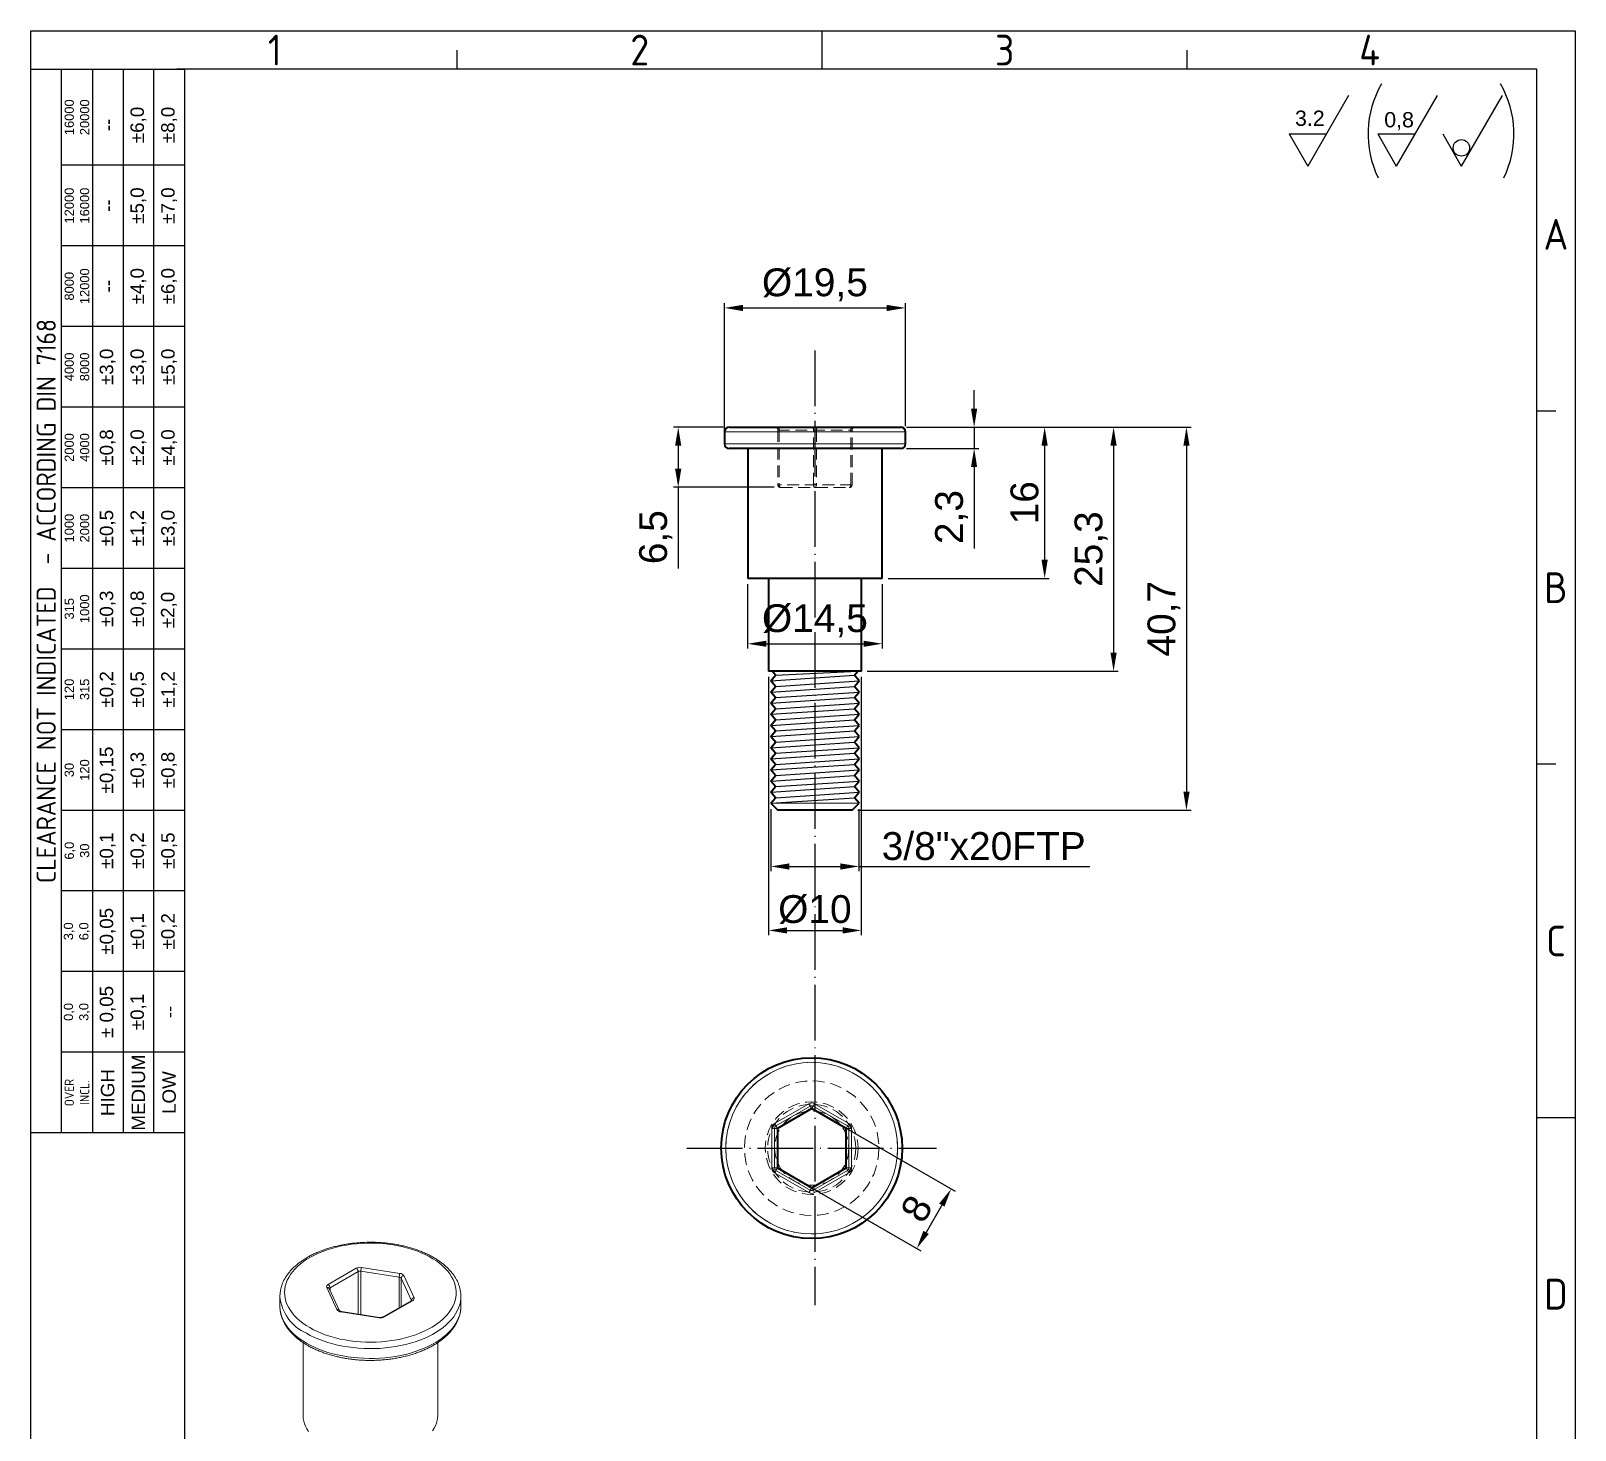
# Model space of a CAD drawing. Header units: millimetres. Extents: x 5003 to 5169, y 1207 to 1440.
# Drawn here: x 5002.6 to 5169, y 1288.7 to 1439.6 of the extents above; entities that cross this region are included whole.
import ezdxf
from ezdxf.enums import TextEntityAlignment as Align

# ---------------------------------------------------------------- set-up
doc = ezdxf.new("R2010")
doc.units = ezdxf.units.MM
doc.linetypes.add('ACAD_ISO04W100', pattern=[30, 24, -3, 0, -3])
doc.linetypes.add('HIDDEN', pattern=[1.905, 1.27, -0.635])
for name, color, linetype, lineweight in [('AM_0', 7, 'Continuous', 40), ('AM_4', 1, 'ACAD_ISO04W100', 25), ('AM_5', 1, 'Continuous', 25)]:
    doc.layers.add(name, color=color, linetype=linetype, lineweight=lineweight)
doc.styles.add('ACISOTS', font='isocp.shx', dxfattribs={"height": 1})
doc.styles.get("Standard").update_dxf_attribs({"font": 'arial.ttf'})
doc.dimstyles.new('ISO-25', dxfattribs={"dimtxt": 3, "dimasz": 2, "dimexe": 0.5, "dimexo": 0.625, "dimtad": 1, "dimtxsty": 'Standard', "dimcen": 2, "dimadec": 0, "dimazin": 0, "dimtfac": 1, "dimtmove": 0, "dimatfit": 3, "dimfxl": 1, "dimarcsym": 0})

# ---------------------------------------------------------------- blocks, each defined once
blk = doc.blocks.new('*D54')
at = {"layer": 'AM_5', "color": 0, "lineweight": -2, "ltscale": 0.25, "transparency": 16777216}
for p, q in [((5077.31, 1396.33), (5077.31, 1410.22)), ((5079.31, 1409.72), (5094.81, 1409.72)), ((5096.81, 1396.98), (5096.81, 1410.22))]:
    blk.add_line(p, q, dxfattribs=at)
at = {"layer": 'AM_5', "color": 0, "ltscale": 0.25, "transparency": 16777216}
for points in [[(5079.31, 1410.05), (5079.31, 1409.38), (5077.31, 1409.72)], [(5094.81, 1410.05), (5094.81, 1409.38), (5096.81, 1409.72)]]:
    blk.add_solid(points, dxfattribs=at)
at = {"layer": 'Defpoints', "color": 0, "ltscale": 0.25, "transparency": 16777216}
for p in [(5096.81, 1409.72), (5096.81, 1396.36), (5077.31, 1395.71)]:
    blk.add_point(p, dxfattribs=at)
at = {"layer": 'AM_5', "color": 0, "ltscale": 0.25, "transparency": 16777216, "insert": (5087.06, 1412.2), "char_height": 3, "attachment_point": 5}
blk.add_mtext('%%c19,5', dxfattribs=at)
blk = doc.blocks.new('*D55')
at = {"layer": 'AM_5', "color": 0, "lineweight": -2, "ltscale": 0.25, "transparency": 16777216}
for p, q in [((5104.22, 1398.86), (5104.22, 1400.86)), ((5096.94, 1396.86), (5104.72, 1396.86)), ((5104.22, 1396.86), (5104.22, 1394.56)), ((5096.94, 1394.56), (5104.72, 1394.56)), ((5104.22, 1392.56), (5104.22, 1383.79))]:
    blk.add_line(p, q, dxfattribs=at)
at = {"layer": 'AM_5', "color": 0, "ltscale": 0.25, "transparency": 16777216}
for points in [[(5103.88, 1398.86), (5104.55, 1398.86), (5104.22, 1396.86)], [(5103.88, 1392.56), (5104.55, 1392.56), (5104.22, 1394.56)]]:
    blk.add_solid(points, dxfattribs=at)
at = {"layer": 'Defpoints', "color": 0, "ltscale": 0.25, "transparency": 16777216}
for p in [(5096.31, 1396.86), (5096.31, 1394.56), (5104.22, 1394.56)]:
    blk.add_point(p, dxfattribs=at)
at = {"layer": 'AM_5', "color": 0, "ltscale": 0.25, "transparency": 16777216, "insert": (5101.79, 1387.17), "char_height": 3, "attachment_point": 5, "rotation": 90}
blk.add_mtext('2,3', dxfattribs=at)
blk = doc.blocks.new('*D56')
at = {"layer": 'AM_5', "color": 0, "lineweight": -2, "ltscale": 0.25, "transparency": 16777216}
for p, q in [((5104.84, 1396.86), (5112.32, 1396.86)), ((5111.82, 1394.86), (5111.82, 1382.56)), ((5094.94, 1380.56), (5112.32, 1380.56))]:
    blk.add_line(p, q, dxfattribs=at)
at = {"layer": 'AM_5', "color": 0, "ltscale": 0.25, "transparency": 16777216}
for points in [[(5111.48, 1394.86), (5112.15, 1394.86), (5111.82, 1396.86)], [(5111.48, 1382.56), (5112.15, 1382.56), (5111.82, 1380.56)]]:
    blk.add_solid(points, dxfattribs=at)
at = {"layer": 'Defpoints', "color": 0, "ltscale": 0.25, "transparency": 16777216}
for p in [(5104.22, 1396.86), (5094.31, 1380.56), (5111.82, 1380.56)]:
    blk.add_point(p, dxfattribs=at)
at = {"layer": 'AM_5', "color": 0, "ltscale": 0.25, "transparency": 16777216, "insert": (5109.66, 1388.71), "char_height": 3, "attachment_point": 5, "rotation": 90}
blk.add_mtext('16', dxfattribs=at)
blk = doc.blocks.new('*D57')
at = {"layer": 'AM_5', "color": 0, "lineweight": -2, "ltscale": 0.25, "transparency": 16777216}
for p, q in [((5112.44, 1396.86), (5119.75, 1396.86)), ((5119.25, 1394.86), (5119.25, 1372.56)), ((5092.69, 1370.56), (5119.75, 1370.56))]:
    blk.add_line(p, q, dxfattribs=at)
at = {"layer": 'AM_5', "color": 0, "ltscale": 0.25, "transparency": 16777216}
for points in [[(5118.91, 1394.86), (5119.58, 1394.86), (5119.25, 1396.86)], [(5118.91, 1372.56), (5119.58, 1372.56), (5119.25, 1370.56)]]:
    blk.add_solid(points, dxfattribs=at)
at = {"layer": 'Defpoints', "color": 0, "ltscale": 0.25, "transparency": 16777216}
for p in [(5111.82, 1396.86), (5092.06, 1370.56), (5119.25, 1370.56)]:
    blk.add_point(p, dxfattribs=at)
at = {"layer": 'AM_5', "color": 0, "ltscale": 0.25, "transparency": 16777216, "insert": (5116.82, 1383.71), "char_height": 3, "attachment_point": 5, "rotation": 90}
blk.add_mtext('25,3', dxfattribs=at)
blk = doc.blocks.new('*D58')
at = {"layer": 'AM_5', "color": 0, "lineweight": -2, "ltscale": 0.25, "transparency": 16777216}
for p, q in [((5096.94, 1396.86), (5127.6, 1396.86)), ((5127.1, 1394.86), (5127.1, 1357.56)), ((5091.69, 1355.56), (5127.6, 1355.56))]:
    blk.add_line(p, q, dxfattribs=at)
at = {"layer": 'AM_5', "color": 0, "ltscale": 0.25, "transparency": 16777216}
for points in [[(5126.77, 1394.86), (5127.44, 1394.86), (5127.1, 1396.86)], [(5126.77, 1357.56), (5127.44, 1357.56), (5127.1, 1355.56)]]:
    blk.add_solid(points, dxfattribs=at)
at = {"layer": 'Defpoints', "color": 0, "ltscale": 0.25, "transparency": 16777216}
for p in [(5096.31, 1396.86), (5091.06, 1355.56), (5127.1, 1355.56)]:
    blk.add_point(p, dxfattribs=at)
at = {"layer": 'AM_5', "color": 0, "ltscale": 0.25, "transparency": 16777216, "insert": (5124.68, 1376.21), "char_height": 3, "attachment_point": 5, "rotation": 90}
blk.add_mtext('40,7', dxfattribs=at)
blk = doc.blocks.new('*D59')
at = {"layer": 'AM_5', "color": 0, "lineweight": -2, "ltscale": 0.25, "transparency": 16777216}
for p, q in [((5089.11, 1322.02), (5102.17, 1314.48)), ((5085.41, 1315.61), (5098.47, 1308.07)), ((5100.74, 1312.99), (5099.04, 1310.05))]:
    blk.add_line(p, q, dxfattribs=at)
at = {"layer": 'AM_5', "color": 0, "ltscale": 0.25, "transparency": 16777216}
for points in [[(5100.45, 1313.16), (5101.03, 1312.83), (5101.74, 1314.73)], [(5098.75, 1310.22), (5099.33, 1309.88), (5098.04, 1308.32)]]:
    blk.add_solid(points, dxfattribs=at)
at = {"layer": 'Defpoints', "color": 0, "ltscale": 0.25, "transparency": 16777216}
for p in [(5088.56, 1322.33), (5084.86, 1315.92), (5098.04, 1308.32)]:
    blk.add_point(p, dxfattribs=at)
at = {"layer": 'AM_5', "color": 0, "ltscale": 0.25, "transparency": 16777216, "insert": (5098.02, 1312.6), "char_height": 3, "attachment_point": 5, "rotation": 60}
blk.add_mtext('8', dxfattribs=at)
blk = doc.blocks.new('*D60')
at = {"layer": 'AM_5', "color": 0, "lineweight": -2, "ltscale": 0.25, "transparency": 16777216}
for p, q in [((5079.81, 1379.93), (5079.81, 1373.01)), ((5094.31, 1379.93), (5094.31, 1373.01)), ((5081.81, 1373.51), (5092.31, 1373.51))]:
    blk.add_line(p, q, dxfattribs=at)
at = {"layer": 'AM_5', "color": 0, "ltscale": 0.25, "transparency": 16777216}
for points in [[(5081.81, 1373.84), (5081.81, 1373.18), (5079.81, 1373.51)], [(5092.31, 1373.84), (5092.31, 1373.18), (5094.31, 1373.51)]]:
    blk.add_solid(points, dxfattribs=at)
at = {"layer": 'Defpoints', "color": 0, "ltscale": 0.25, "transparency": 16777216}
for p in [(5079.81, 1380.56), (5094.31, 1380.56), (5094.31, 1373.51)]:
    blk.add_point(p, dxfattribs=at)
at = {"layer": 'AM_5', "color": 0, "ltscale": 0.25, "transparency": 16777216, "insert": (5087.06, 1375.99), "char_height": 3, "attachment_point": 5}
blk.add_mtext('%%C14,5', dxfattribs=at)
blk = doc.blocks.new('*D61')
at = {"layer": 'AM_5', "color": 0, "lineweight": -2, "ltscale": 0.25, "transparency": 16777216}
for p, q in [((5082.06, 1369.93), (5082.06, 1342.1)), ((5092.06, 1369.93), (5092.06, 1342.1)), ((5084.06, 1342.6), (5090.06, 1342.6))]:
    blk.add_line(p, q, dxfattribs=at)
at = {"layer": 'AM_5', "color": 0, "ltscale": 0.25, "transparency": 16777216}
for points in [[(5084.06, 1342.94), (5084.06, 1342.27), (5082.06, 1342.6)], [(5090.06, 1342.94), (5090.06, 1342.27), (5092.06, 1342.6)]]:
    blk.add_solid(points, dxfattribs=at)
at = {"layer": 'Defpoints', "color": 0, "ltscale": 0.25, "transparency": 16777216}
for p in [(5082.06, 1370.56), (5092.06, 1370.56), (5092.06, 1342.6)]:
    blk.add_point(p, dxfattribs=at)
at = {"layer": 'AM_5', "color": 0, "ltscale": 0.25, "transparency": 16777216, "insert": (5087.06, 1344.85), "char_height": 3, "attachment_point": 5}
blk.add_mtext('%%c10', dxfattribs=at)
blk = doc.blocks.new('*D62')
at = {"layer": 'AM_5', "color": 0, "lineweight": -2, "ltscale": 0.25, "transparency": 16777216}
for p, q in [((5082.31, 1355.68), (5082.31, 1349)), ((5091.81, 1355.68), (5091.81, 1349)), ((5084.31, 1349.5), (5089.81, 1349.5)), ((5091.81, 1349.5), (5116.69, 1349.5))]:
    blk.add_line(p, q, dxfattribs=at)
at = {"layer": 'AM_5', "color": 0, "ltscale": 0.25, "transparency": 16777216}
for points in [[(5084.31, 1349.83), (5084.31, 1349.16), (5082.31, 1349.5)], [(5089.81, 1349.83), (5089.81, 1349.16), (5091.81, 1349.5)]]:
    blk.add_solid(points, dxfattribs=at)
at = {"layer": 'Defpoints', "color": 0, "ltscale": 0.25, "transparency": 16777216}
for p in [(5082.31, 1356.31), (5091.81, 1356.31), (5091.81, 1349.5)]:
    blk.add_point(p, dxfattribs=at)
at = {"layer": 'AM_5', "color": 0, "ltscale": 0.25, "transparency": 16777216, "insert": (5105.25, 1351.68), "char_height": 3, "attachment_point": 5}
blk.add_mtext('3/8"x20FTP', dxfattribs=at)
blk = doc.blocks.new('*D63')
at = {"layer": 'AM_5', "color": 0, "lineweight": -2, "ltscale": 0.25, "transparency": 16777216}
for p, q in [((5077.19, 1396.86), (5071.83, 1396.86)), ((5072.33, 1394.86), (5072.33, 1392.38)), ((5082.68, 1390.38), (5071.83, 1390.38)), ((5072.33, 1390.38), (5072.33, 1381.63))]:
    blk.add_line(p, q, dxfattribs=at)
at = {"layer": 'AM_5', "color": 0, "ltscale": 0.25, "transparency": 16777216}
for points in [[(5071.99, 1394.86), (5072.66, 1394.86), (5072.33, 1396.86)], [(5071.99, 1392.38), (5072.66, 1392.38), (5072.33, 1390.38)]]:
    blk.add_solid(points, dxfattribs=at)
at = {"layer": 'Defpoints', "color": 0, "ltscale": 0.25, "transparency": 16777216}
for p in [(5077.81, 1396.86), (5072.33, 1390.38), (5083.31, 1390.38)]:
    blk.add_point(p, dxfattribs=at)
at = {"layer": 'AM_5', "color": 0, "ltscale": 0.25, "transparency": 16777216, "insert": (5069.9, 1385), "char_height": 3, "attachment_point": 5, "rotation": 90}
blk.add_mtext('6,5', dxfattribs=at)

msp = doc.modelspace()

# ---------------------------------------------------------------- linework, layer by layer
at = {"color": 135, "lineweight": 25}
for p, q in [((5002.563, 1206.924), (5002.563, 1439.589)), ((5002.563, 1439.589), (5168.989, 1439.589)), ((5087.846, 1435.449), (5087.846, 1439.589)), ((5168.989, 1439.589), (5168.989, 1206.924)), ((5048.517, 1435.449), (5048.517, 1437.519)), ((5127.176, 1435.449), (5127.176, 1437.519)), ((5005.875, 1320.773), (5005.875, 1435.449)), ((5009.187, 1435.449), (5009.187, 1320.773)), ((5012.499, 1435.449), (5012.499, 1320.773)), ((5015.811, 1320.773), (5015.811, 1435.449)), ((5019.123, 1425.099), (5005.875, 1425.099)), ((5019.123, 1416.405), (5005.875, 1416.405)), ((5019.123, 1407.711), (5005.875, 1407.711)), ((5019.123, 1399.017), (5005.875, 1399.017)), ((5166.919, 1398.603), (5164.849, 1398.603)), ((5019.123, 1390.324), (5005.875, 1390.324)), ((5019.123, 1381.63), (5005.875, 1381.63)), ((5019.123, 1372.936), (5005.875, 1372.936)), ((5019.123, 1364.242), (5005.875, 1364.242)), ((5166.919, 1360.516), (5164.849, 1360.516)), ((5019.123, 1355.548), (5005.875, 1355.548)), ((5019.123, 1346.854), (5005.875, 1346.854)), ((5019.123, 1338.16), (5005.875, 1338.16)), ((5019.123, 1329.466), (5005.875, 1329.466)), ((5164.849, 1322.429), (5168.989, 1322.429))]:
    msp.add_line(p, q, dxfattribs=at)
for p, q in [((5164.849, 1435.449), (5018.295, 1435.449)), ((5019.123, 1435.449), (5019.123, 1211.064)), ((5164.849, 1211.064), (5164.849, 1435.449))]:
    msp.add_line(p, q)
at = {"color": 8, "linetype": 'Continuous', "lineweight": 15}
for p, q in [((5077.314, 1396.356), (5096.814, 1396.356)), ((5077.314, 1395.056), (5096.814, 1395.056)), ((5037.836, 1301.244), (5037.836, 1305.812)), ((5038.126, 1305.857), (5038.126, 1301.2)), ((5042.253, 1301.932), (5042.253, 1305.218)), ((5042.465, 1305.096), (5042.465, 1302.054)), ((5034.815, 1304.068), (5034.815, 1303.777)), ((5043.571, 1302.713), (5043.577, 1302.696)), ((5043.571, 1302.694), (5043.571, 1302.713))]:
    msp.add_line(p, q, dxfattribs=at)
at = {"color": 7, "linetype": 'HIDDEN', "lineweight": 0}
for p, q in [((5083.064, 1396.556), (5091.064, 1396.556)), ((5083.064, 1396.556), (5083.064, 1390.656)), ((5083.214, 1396.556), (5083.214, 1390.656)), ((5086.914, 1390.656), (5086.914, 1396.556)), ((5087.214, 1396.556), (5087.214, 1390.656)), ((5090.914, 1390.656), (5090.914, 1396.556)), ((5091.064, 1390.656), (5091.064, 1396.556)), ((5091.064, 1390.656), (5083.064, 1390.656)), ((5083.364, 1390.356), (5090.764, 1390.356))]:
    msp.add_line(p, q, dxfattribs=at)
at = {"color": 7, "linetype": 'Continuous', "lineweight": 15}
for p, q in [((5082.314, 1356.306), (5091.814, 1356.306)), ((5082.714, 1321.783), (5086.414, 1323.919)), ((5086.564, 1323.66), (5082.864, 1321.523)), ((5086.414, 1323.919), (5086.714, 1323.4)), ((5087.014, 1323.919), (5086.714, 1323.4)), ((5090.564, 1321.523), (5086.864, 1323.66)), ((5087.014, 1323.919), (5090.714, 1321.783)), ((5082.714, 1321.783), (5083.014, 1321.264)), ((5090.714, 1321.783), (5090.414, 1321.264)), ((5082.414, 1316.991), (5082.414, 1321.264)), ((5082.414, 1321.264), (5083.014, 1321.264)), ((5082.714, 1321.264), (5082.714, 1316.991)), ((5090.414, 1321.264), (5091.014, 1321.264)), ((5090.714, 1316.991), (5090.714, 1321.264)), ((5091.014, 1321.264), (5091.014, 1316.991)), ((5083.014, 1316.991), (5082.414, 1316.991)), ((5083.014, 1316.991), (5082.714, 1316.472)), ((5086.414, 1314.335), (5082.714, 1316.472)), ((5082.864, 1316.731), (5086.564, 1314.595)), ((5086.864, 1314.595), (5090.564, 1316.731)), ((5090.714, 1316.472), (5087.014, 1314.335)), ((5091.014, 1316.991), (5090.414, 1316.991)), ((5090.414, 1316.991), (5090.714, 1316.472)), ((5086.714, 1314.855), (5086.414, 1314.335)), ((5086.714, 1314.855), (5087.014, 1314.335)), ((5034.603, 1304.435), (5037.624, 1306.179)), ((5037.836, 1305.812), (5034.815, 1304.068)), ((5042.253, 1305.218), (5038.126, 1305.857)), ((5038.204, 1306.269), (5042.33, 1305.63)), ((5043.571, 1302.713), (5042.465, 1305.096)), ((5042.755, 1305.386), (5043.86, 1303.003)), ((5029.404, 1303.144), (5029.404, 1303.183)), ((5029.404, 1303.144), (5029.404, 1302.082)), ((5035.554, 1301.718), (5034.448, 1304.101)), ((5035.826, 1301.6), (5034.72, 1303.982)), ((5048.904, 1302.082), (5048.904, 1303.144)), ((5040.105, 1300.835), (5035.978, 1301.473)), ((5040.15, 1300.886), (5036.024, 1301.525)), ((5043.555, 1302.683), (5040.534, 1300.939)), ((5043.705, 1302.669), (5040.684, 1300.925)), ((5031.904, 1298.158), (5031.904, 1290.242)), ((5046.404, 1290.242), (5046.404, 1298.159))]:
    msp.add_line(p, q, dxfattribs=at)
at = {"color": 135, "lineweight": 25}
msp.add_lwpolyline([(5019.123, 1435.449), (5019.123, 1320.773), (5002.563, 1320.773), (5002.563, 1435.449)], close=True, dxfattribs=at)
at = {"color": 7, "linetype": 'HIDDEN', "lineweight": 0, "flags": 128}
for points in [[(5083.214, 1396.556), (5083.211, 1396.614), (5083.202, 1396.67), (5083.189, 1396.722), (5083.17, 1396.768), (5083.147, 1396.805), (5083.121, 1396.833), (5083.093, 1396.85), (5083.064, 1396.856)], [(5083.064, 1396.856), (5083.093, 1396.85), (5083.121, 1396.833), (5083.147, 1396.805), (5083.17, 1396.768), (5083.189, 1396.722), (5083.202, 1396.67), (5083.211, 1396.614), (5083.214, 1396.556)], [(5086.914, 1396.556), (5086.911, 1396.614), (5086.902, 1396.67), (5086.889, 1396.722), (5086.87, 1396.768), (5086.847, 1396.805), (5086.821, 1396.833), (5086.793, 1396.85), (5086.764, 1396.856)], [(5086.764, 1396.856), (5086.793, 1396.85), (5086.821, 1396.833), (5086.847, 1396.805), (5086.87, 1396.768), (5086.889, 1396.722), (5086.902, 1396.67), (5086.911, 1396.614), (5086.914, 1396.556)], [(5087.214, 1396.556), (5087.217, 1396.614), (5087.225, 1396.67), (5087.239, 1396.722), (5087.258, 1396.768), (5087.281, 1396.805), (5087.306, 1396.833), (5087.335, 1396.85), (5087.364, 1396.856)], [(5087.364, 1396.856), (5087.335, 1396.85), (5087.306, 1396.833), (5087.281, 1396.805), (5087.258, 1396.768), (5087.239, 1396.722), (5087.225, 1396.67), (5087.217, 1396.614), (5087.214, 1396.556)], [(5090.914, 1396.556), (5090.917, 1396.614), (5090.925, 1396.67), (5090.939, 1396.722), (5090.958, 1396.768), (5090.981, 1396.805), (5091.006, 1396.833), (5091.035, 1396.85), (5091.064, 1396.856)], [(5091.064, 1396.856), (5091.035, 1396.85), (5091.006, 1396.833), (5090.981, 1396.805), (5090.958, 1396.768), (5090.939, 1396.722), (5090.925, 1396.67), (5090.917, 1396.614), (5090.914, 1396.556)], [(5083.364, 1390.356), (5083.335, 1390.361), (5083.306, 1390.378), (5083.281, 1390.406), (5083.258, 1390.443), (5083.239, 1390.489), (5083.225, 1390.541), (5083.217, 1390.597), (5083.214, 1390.656)], [(5083.214, 1390.656), (5083.217, 1390.597), (5083.225, 1390.541), (5083.239, 1390.489), (5083.258, 1390.443), (5083.281, 1390.406), (5083.306, 1390.378), (5083.335, 1390.361), (5083.364, 1390.356)], [(5087.064, 1390.356), (5087.035, 1390.361), (5087.006, 1390.378), (5086.981, 1390.406), (5086.958, 1390.443), (5086.939, 1390.489), (5086.925, 1390.541), (5086.917, 1390.597), (5086.914, 1390.656)], [(5086.914, 1390.656), (5086.917, 1390.597), (5086.925, 1390.541), (5086.939, 1390.489), (5086.958, 1390.443), (5086.981, 1390.406), (5087.006, 1390.378), (5087.035, 1390.361), (5087.064, 1390.356)], [(5087.064, 1390.356), (5087.093, 1390.361), (5087.121, 1390.378), (5087.147, 1390.406), (5087.17, 1390.443), (5087.189, 1390.489), (5087.202, 1390.541), (5087.211, 1390.597), (5087.214, 1390.656)], [(5087.214, 1390.656), (5087.211, 1390.597), (5087.202, 1390.541), (5087.189, 1390.489), (5087.17, 1390.443), (5087.147, 1390.406), (5087.121, 1390.378), (5087.093, 1390.361), (5087.064, 1390.356)], [(5090.764, 1390.356), (5090.793, 1390.361), (5090.821, 1390.378), (5090.847, 1390.406), (5090.87, 1390.443), (5090.889, 1390.489), (5090.902, 1390.541), (5090.911, 1390.597), (5090.914, 1390.656)], [(5090.914, 1390.656), (5090.911, 1390.597), (5090.902, 1390.541), (5090.889, 1390.489), (5090.87, 1390.443), (5090.847, 1390.406), (5090.821, 1390.378), (5090.793, 1390.361), (5090.764, 1390.356)]]:
    msp.add_lwpolyline(points, dxfattribs=at)
at = {"color": 7, "linetype": 'Continuous', "lineweight": 15, "flags": 128}
for points in [[(5032.613, 1299.776), (5033.024, 1299.553), (5033.458, 1299.344), (5033.913, 1299.152), (5034.387, 1298.976), (5034.879, 1298.816), (5035.388, 1298.675), (5035.91, 1298.551), (5036.444, 1298.446), (5036.988, 1298.36), (5037.54, 1298.294), (5038.098, 1298.247), (5038.661, 1298.22), (5039.225, 1298.212), (5039.788, 1298.225), (5040.35, 1298.257), (5040.907, 1298.309), (5041.457, 1298.38), (5041.999, 1298.471), (5042.53, 1298.58), (5043.049, 1298.708), (5043.553, 1298.855), (5044.041, 1299.018), (5044.511, 1299.199), (5044.961, 1299.395), (5045.389, 1299.607), (5045.794, 1299.834), (5046.174, 1300.075), (5046.528, 1300.328), (5046.855, 1300.594), (5047.153, 1300.87), (5047.421, 1301.157), (5047.659, 1301.452), (5047.865, 1301.755), (5048.038, 1302.065), (5048.179, 1302.381), (5048.286, 1302.7), (5048.359, 1303.023), (5048.397, 1303.348), (5048.402, 1303.674), (5048.372, 1303.999), (5048.307, 1304.323), (5048.209, 1304.643), (5048.077, 1304.96), (5047.911, 1305.272), (5047.713, 1305.577), (5047.484, 1305.874), (5047.223, 1306.163), (5046.932, 1306.442), (5046.613, 1306.71), (5046.265, 1306.967), (5045.891, 1307.211), (5045.492, 1307.441), (5045.07, 1307.657), (5044.625, 1307.858), (5044.16, 1308.042), (5043.677, 1308.21), (5043.177, 1308.36), (5042.661, 1308.493), (5042.133, 1308.607), (5041.594, 1308.703), (5041.045, 1308.779), (5040.49, 1308.836), (5039.929, 1308.873), (5039.366, 1308.89), (5038.802, 1308.888), (5038.239, 1308.866), (5037.679, 1308.823), (5037.125, 1308.762), (5036.579, 1308.681), (5036.042, 1308.58), (5035.517, 1308.462), (5035.005, 1308.324), (5034.509, 1308.17), (5034.03, 1307.997), (5033.57, 1307.809), (5033.131, 1307.604), (5032.714, 1307.385), (5032.321, 1307.151), (5031.954, 1306.904), (5031.613, 1306.644), (5031.301, 1306.373), (5031.017, 1306.091), (5030.764, 1305.8), (5030.542, 1305.501), (5030.352, 1305.194), (5030.195, 1304.881), (5030.072, 1304.564), (5029.982, 1304.242), (5029.926, 1303.918), (5029.904, 1303.593), (5029.917, 1303.267), (5029.965, 1302.942), (5030.046, 1302.62), (5030.161, 1302.301), (5030.31, 1301.987), (5030.492, 1301.679), (5030.706, 1301.377), (5030.951, 1301.084), (5031.227, 1300.8), (5031.532, 1300.526), (5031.866, 1300.264), (5032.227, 1300.013), (5032.613, 1299.776)], [(5032.492, 1288.591), (5032.311, 1288.86), (5032.162, 1289.136), (5032.046, 1289.417), (5031.965, 1289.702), (5031.917, 1289.99), (5031.904, 1290.242)], [(5046.404, 1290.242), (5046.397, 1290.062), (5046.359, 1289.774), (5046.285, 1289.488), (5046.178, 1289.206), (5046.038, 1288.928), (5045.864, 1288.657)]]:
    msp.add_lwpolyline(points, dxfattribs=at)
at = {"color": 8, "linetype": 'Continuous', "lineweight": 15, "flags": 128}
for points in [[(5048.904, 1303.134), (5048.894, 1302.893), (5048.852, 1302.561), (5048.775, 1302.23), (5048.664, 1301.903), (5048.52, 1301.58), (5048.343, 1301.262), (5048.134, 1300.951), (5047.893, 1300.648), (5047.622, 1300.353), (5047.321, 1300.069), (5046.991, 1299.795), (5046.633, 1299.533), (5046.25, 1299.283), (5045.841, 1299.047), (5045.409, 1298.826), (5044.955, 1298.62), (5044.48, 1298.429), (5043.987, 1298.255), (5043.477, 1298.099), (5042.952, 1297.96), (5042.413, 1297.839), (5041.863, 1297.737), (5041.304, 1297.654), (5040.736, 1297.59), (5040.164, 1297.545), (5039.587, 1297.521), (5039.01, 1297.516), (5038.432, 1297.53), (5037.858, 1297.565), (5037.287, 1297.619), (5036.724, 1297.693), (5036.169, 1297.785), (5035.624, 1297.897), (5035.092, 1298.027), (5034.574, 1298.175), (5034.072, 1298.34), (5033.588, 1298.522), (5033.124, 1298.721), (5032.68, 1298.935), (5032.26, 1299.164)], [(5029.404, 1302.082), (5029.405, 1301.999), (5029.431, 1301.665), (5029.491, 1301.334), (5029.584, 1301.004), (5029.712, 1300.679), (5029.872, 1300.359), (5030.066, 1300.044), (5030.291, 1299.737), (5030.547, 1299.438), (5030.833, 1299.148), (5031.149, 1298.869), (5031.493, 1298.601), (5031.864, 1298.345), (5032.26, 1298.102), (5032.68, 1297.873), (5033.124, 1297.659), (5033.588, 1297.461), (5034.072, 1297.279), (5034.574, 1297.113), (5035.092, 1296.965), (5035.624, 1296.835), (5036.169, 1296.724), (5036.724, 1296.631), (5037.287, 1296.558), (5037.858, 1296.504), (5038.432, 1296.469), (5039.01, 1296.454), (5039.587, 1296.459), (5040.164, 1296.484), (5040.736, 1296.528), (5041.304, 1296.592), (5041.863, 1296.675), (5042.413, 1296.777), (5042.952, 1296.898), (5043.477, 1297.037), (5043.987, 1297.194), (5044.48, 1297.368), (5044.955, 1297.558), (5045.409, 1297.764), (5045.841, 1297.986), (5046.25, 1298.222), (5046.633, 1298.471), (5046.991, 1298.733), (5047.321, 1299.007), (5047.622, 1299.292), (5047.893, 1299.586), (5048.134, 1299.89), (5048.343, 1300.201), (5048.52, 1300.518), (5048.664, 1300.841), (5048.775, 1301.169), (5048.852, 1301.499), (5048.894, 1301.832), (5048.904, 1302.082)], [(5036.024, 1301.525), (5036.021, 1301.525), (5036.007, 1301.519), (5035.993, 1301.501), (5035.978, 1301.473)], [(5040.15, 1300.886), (5040.148, 1300.887), (5040.134, 1300.88), (5040.12, 1300.863), (5040.105, 1300.835)]]:
    msp.add_lwpolyline(points, dxfattribs=at)
at = {"color": 7, "linetype": 'Continuous', "lineweight": 15}
msp.add_circle((5086.714, 1319.127), 9.25, dxfattribs=at)
at = {"color": 7, "linetype": 'HIDDEN', "lineweight": 0}
for radius in [9.25, 7.25, 5, 4.75, 4]:
    msp.add_circle((5086.714, 1319.127), radius, dxfattribs=at)
for centre, start, end in [((5082.764, 1396.556), 0, 90), ((5091.364, 1396.556), 90, 180), ((5083.364, 1390.656), 180, 270), ((5090.764, 1390.656), 270, 0)]:
    msp.add_arc(centre, 0.3, start, end, dxfattribs=at)
at = {"color": 7, "linetype": 'Continuous', "lineweight": 15}
for centre, radius, start, end in [((5086.714, 1323.4), 0.6, 60, 120), ((5086.714, 1323.4), 0.3, 60, 120), ((5083.014, 1321.264), 0.6, 120, 180), ((5083.014, 1321.264), 0.3, 120, 180), ((5090.414, 1321.264), 0.3, 0, 60), ((5090.414, 1321.264), 0.6, 0, 60), ((5083.014, 1316.991), 0.6, 180, 240), ((5083.014, 1316.991), 0.3, 180, 240), ((5090.414, 1316.991), 0.3, 300, 0), ((5090.414, 1316.991), 0.6, 300, 0), ((5086.714, 1314.855), 0.6, 240, 300), ((5086.714, 1314.855), 0.3, 240, 300), ((5038.047, 1305.361), 0.921, 80.2289, 117.35717), ((5037.376, 1305.791), 0.461, 2.60548, 57.39452), ((5038.048, 1305.403), 0.461, 80.2289, 117.35717), ((5039.27, 1305.854), 1.144, 158.7728, 179.8941), ((5043.397, 1305.216), 1.144, 158.7728, 179.8941), ((5042.236, 1304.945), 0.274, 33.43888, 86.5665), ((5042.298, 1305.084), 0.548, 33.43888, 86.5665), ((5042.789, 1305.062), 0.326, 96.0248, 173.97687), ((5034.696, 1304.188), 0.264, 110.74208, 199.461), ((5034.355, 1304.047), 0.461, 2.60548, 57.39452), ((5036.011, 1302.02), 0.548, 213.43888, 266.5665), ((5043.895, 1302.679), 0.326, 96.0248, 173.97687), ((5043.612, 1302.915), 0.264, 290.74208, 19.461), ((5040.261, 1301.743), 0.921, 260.2289, 297.35717)]:
    msp.add_arc(centre, radius, start, end, dxfattribs=at)
at = {"color": 8, "linetype": 'Continuous', "lineweight": 15}
for centre, radius, start, end in [((5034.25, 1303.606), 4.868, 185.45316, 245.86698), ((5034.504, 1303.859), 0.249, 29.76467, 103.11527), ((5034.883, 1303.924), 0.159, 115.25111, 165.92795), ((5035.61, 1301.476), 0.249, 29.8911, 103.10799), ((5043.617, 1302.546), 0.151, 54.38242, 114.30712), ((5040.596, 1300.802), 0.151, 54.38394, 114.28969)]:
    msp.add_arc(centre, radius, start, end, dxfattribs=at)
at = {"color": 7, "linetype": 'Continuous', "lineweight": 15}
for points, knots in [([(5048.904, 1303.133), (5048.904, 1303.136), (5048.909, 1303.248), (5048.892, 1303.472), (5048.849, 1303.801), (5048.773, 1304.128), (5048.667, 1304.452), (5048.531, 1304.772), (5048.366, 1305.086), (5048.171, 1305.394), (5047.947, 1305.696), (5047.695, 1305.989), (5047.416, 1306.274), (5047.109, 1306.548), (5046.778, 1306.811), (5046.422, 1307.062), (5046.043, 1307.3), (5045.642, 1307.524), (5045.221, 1307.734), (5044.781, 1307.93), (5044.324, 1308.11), (5043.851, 1308.274), (5043.364, 1308.422), (5042.864, 1308.554), (5042.352, 1308.668), (5041.831, 1308.766), (5041.301, 1308.845), (5040.765, 1308.907), (5040.224, 1308.952), (5039.68, 1308.978), (5039.134, 1308.986), (5038.588, 1308.977), (5038.044, 1308.949), (5037.504, 1308.904), (5036.968, 1308.84), (5036.439, 1308.759), (5035.919, 1308.661), (5035.408, 1308.545), (5034.909, 1308.412), (5034.423, 1308.263), (5033.951, 1308.098), (5033.495, 1307.916), (5033.056, 1307.72), (5032.636, 1307.508), (5032.237, 1307.282), (5031.858, 1307.043), (5031.503, 1306.79), (5031.171, 1306.524), (5030.865, 1306.247), (5030.585, 1305.959), (5030.333, 1305.661), (5030.11, 1305.354), (5029.916, 1305.04), (5029.753, 1304.719), (5029.62, 1304.394), (5029.518, 1304.065), (5029.449, 1303.734), (5029.41, 1303.441), (5029.409, 1303.259), (5029.408, 1303.187)], [0, 0, 0, 0, 0.0003943, 0.0176655, 0.0349302, 0.0522218, 0.0695769, 0.0870247, 0.1045842, 0.1222635, 0.1400599, 0.1579624, 0.1759541, 0.1940158, 0.2121282, 0.230274, 0.2484389, 0.2666118, 0.2847822, 0.3029455, 0.3210985, 0.3392398, 0.3573689, 0.3754862, 0.3935923, 0.4116885, 0.4297762, 0.4478568, 0.4659321, 0.4840038, 0.5020735, 0.520143, 0.5382138, 0.5562874, 0.5743655, 0.59245, 0.6105426, 0.628645, 0.6467589, 0.6648857, 0.6830267, 0.7011829, 0.7193546, 0.7375415, 0.7557421, 0.7739533, 0.79217, 0.8103817, 0.8285765, 0.8467392, 0.864851, 0.8828912, 0.9008384, 0.9186739, 0.9363854, 0.9539696, 0.971435, 0.9888017, 1, 1, 1, 1]), ([(5029.405, 1302.076), (5029.407, 1301.969), (5029.413, 1301.751), (5029.46, 1301.424), (5029.535, 1301.097), (5029.641, 1300.774), (5029.777, 1300.454), (5029.942, 1300.14), (5030.137, 1299.831), (5030.361, 1299.53), (5030.613, 1299.236), (5030.893, 1298.952), (5031.199, 1298.678), (5031.531, 1298.415), (5031.887, 1298.164), (5032.266, 1297.926), (5032.666, 1297.701), (5033.087, 1297.491), (5033.527, 1297.296), (5033.984, 1297.116), (5034.457, 1296.951), (5034.944, 1296.803), (5035.445, 1296.672), (5035.956, 1296.557), (5036.478, 1296.46), (5037.007, 1296.38), (5037.543, 1296.318), (5038.084, 1296.274), (5038.628, 1296.248), (5039.174, 1296.239), (5039.72, 1296.249), (5040.264, 1296.277), (5040.804, 1296.322), (5041.34, 1296.386), (5041.869, 1296.467), (5042.389, 1296.565), (5042.9, 1296.681), (5043.399, 1296.813), (5043.886, 1296.963), (5044.358, 1297.128), (5044.813, 1297.309), (5045.252, 1297.506), (5045.672, 1297.717), (5046.072, 1297.943), (5046.45, 1298.183), (5046.806, 1298.436), (5047.137, 1298.702), (5047.443, 1298.979), (5047.723, 1299.267), (5047.975, 1299.565), (5048.198, 1299.872), (5048.392, 1300.186), (5048.556, 1300.506), (5048.688, 1300.831), (5048.79, 1301.16), (5048.86, 1301.491), (5048.899, 1301.797), (5048.901, 1301.993), (5048.901, 1302.078)], [0, 0, 0, 0, 0.0168013, 0.0340454, 0.0513164, 0.0686508, 0.0860777, 0.1036162, 0.1212744, 0.1390496, 0.1569307, 0.1749009, 0.192941, 0.2110318, 0.229156, 0.2472992, 0.2654503, 0.2835991, 0.3017406, 0.319872, 0.3379916, 0.3560991, 0.3741947, 0.3922793, 0.4103539, 0.4284199, 0.446479, 0.4645327, 0.4825828, 0.5006309, 0.5186789, 0.5367281, 0.5547801, 0.5728367, 0.5908995, 0.6089705, 0.6270513, 0.6451436, 0.6632487, 0.6813681, 0.6995026, 0.7176526, 0.7358178, 0.7539966, 0.7721861, 0.7903811, 0.808571, 0.8267441, 0.8448851, 0.8629753, 0.8809939, 0.8989197, 0.916734, 0.9344243, 0.9519875, 0.969432, 0.9867779, 1, 1, 1, 1]), ([(5036.024, 1301.525), (5036.008, 1301.528), (5035.963, 1301.536), (5035.898, 1301.557), (5035.844, 1301.584), (5035.823, 1301.605), (5035.824, 1301.603), (5035.824, 1301.603)], [0, 0, 0, 0, 0.1308749, 0.3858963, 0.633557, 0.8763728, 1, 1, 1, 1]), ([(5043.59, 1302.708), (5043.59, 1302.709), (5043.591, 1302.71), (5043.576, 1302.696), (5043.559, 1302.686), (5043.555, 1302.683)], [0, 0, 0, 0, 0.3078668, 0.8565008, 1, 1, 1, 1]), ([(5040.534, 1300.939), (5040.526, 1300.935), (5040.501, 1300.921), (5040.441, 1300.9), (5040.353, 1300.882), (5040.256, 1300.876), (5040.188, 1300.881), (5040.154, 1300.886), (5040.15, 1300.886)], [0, 0, 0, 0, 0.11108365, 0.31874465, 0.53476926, 0.75862426, 0.97386316, 1, 1, 1, 1])]:
    msp.add_open_spline(points, degree=3, knots=knots, dxfattribs=at)
at = {"layer": 'AM_0'}
for p, q in [((5077.314, 1396.356), (5077.314, 1395.056)), ((5077.814, 1396.856), (5096.314, 1396.856)), ((5096.814, 1395.056), (5096.814, 1396.356)), ((5096.314, 1394.556), (5077.814, 1394.556)), ((5079.814, 1394.556), (5079.814, 1380.556)), ((5094.314, 1380.556), (5094.314, 1394.556)), ((5094.314, 1380.556), (5079.814, 1380.556)), ((5082.064, 1380.556), (5082.064, 1370.556)), ((5092.064, 1370.556), (5092.064, 1380.556)), ((5092.064, 1370.556), (5082.064, 1370.556)), ((5082.314, 1356.306), (5083.064, 1355.556)), ((5091.064, 1355.556), (5083.064, 1355.556)), ((5091.064, 1355.556), (5091.814, 1356.306)), ((5086.714, 1323.4), (5083.014, 1321.264)), ((5090.414, 1321.264), (5086.714, 1323.4)), ((5083.014, 1321.264), (5083.014, 1316.991)), ((5090.414, 1316.991), (5090.414, 1321.264)), ((5083.014, 1316.991), (5086.714, 1314.855)), ((5086.714, 1314.855), (5090.414, 1316.991))]:
    msp.add_line(p, q, dxfattribs=at)
at = {"layer": 'AM_0', "ltscale": 0.25}
for p, q in [((5082.314, 1369.506), (5082.814, 1370.106)), ((5082.814, 1370.106), (5082.439, 1370.556)), ((5091.314, 1370.106), (5091.689, 1370.556)), ((5091.814, 1369.506), (5091.314, 1370.106)), ((5082.814, 1368.906), (5082.314, 1369.506)), ((5082.314, 1368.306), (5082.814, 1368.906)), ((5082.814, 1367.706), (5082.314, 1368.306)), ((5091.314, 1368.906), (5091.814, 1369.506)), ((5091.814, 1368.306), (5091.314, 1368.906)), ((5091.314, 1367.706), (5091.814, 1368.306)), ((5082.314, 1367.106), (5082.814, 1367.706)), ((5082.814, 1366.506), (5082.314, 1367.106)), ((5082.314, 1365.906), (5082.814, 1366.506)), ((5091.814, 1367.106), (5091.314, 1367.706)), ((5091.314, 1366.506), (5091.814, 1367.106)), ((5091.814, 1365.906), (5091.314, 1366.506)), ((5082.814, 1365.306), (5082.314, 1365.906)), ((5082.314, 1364.706), (5082.814, 1365.306)), ((5082.814, 1364.106), (5082.314, 1364.706)), ((5091.314, 1365.306), (5091.814, 1365.906)), ((5091.814, 1364.706), (5091.314, 1365.306)), ((5091.314, 1364.106), (5091.814, 1364.706)), ((5082.314, 1363.506), (5082.814, 1364.106)), ((5082.814, 1362.906), (5082.314, 1363.506)), ((5091.814, 1363.506), (5091.314, 1364.106)), ((5091.314, 1362.906), (5091.814, 1363.506)), ((5082.314, 1362.306), (5082.814, 1362.906)), ((5082.814, 1361.706), (5082.314, 1362.306)), ((5082.314, 1361.106), (5082.814, 1361.706)), ((5091.814, 1362.306), (5091.314, 1362.906)), ((5091.314, 1361.706), (5091.814, 1362.306)), ((5091.814, 1361.106), (5091.314, 1361.706)), ((5082.814, 1360.506), (5082.314, 1361.106)), ((5082.314, 1359.906), (5082.814, 1360.506)), ((5082.814, 1359.306), (5082.314, 1359.906)), ((5091.314, 1360.506), (5091.814, 1361.106)), ((5091.814, 1359.906), (5091.314, 1360.506)), ((5091.314, 1359.306), (5091.814, 1359.906)), ((5082.314, 1358.706), (5082.814, 1359.306)), ((5082.814, 1358.106), (5082.314, 1358.706)), ((5082.314, 1357.506), (5082.814, 1358.106)), ((5091.814, 1358.706), (5091.314, 1359.306)), ((5091.314, 1358.106), (5091.814, 1358.706)), ((5091.814, 1357.506), (5091.314, 1358.106)), ((5082.814, 1356.906), (5082.314, 1357.506)), ((5082.314, 1356.306), (5082.814, 1356.906)), ((5091.314, 1356.906), (5091.814, 1357.506)), ((5091.814, 1356.306), (5091.314, 1356.906))]:
    msp.add_line(p, q, dxfattribs=at)
at = {"layer": 'AM_0'}
msp.add_circle((5086.714, 1319.127), 9.75, dxfattribs=at)
for centre, start, end in [((5077.814, 1396.356), 90, 180), ((5096.314, 1396.356), 0, 90), ((5077.814, 1395.056), 180, 270), ((5096.314, 1395.056), 270, 0)]:
    msp.add_arc(centre, 0.5, start, end, dxfattribs=at)
at = {"layer": 'AM_4', "ltscale": 0.25}
for p, q in [((5087.064, 1405.144), (5087.064, 1302.192)), ((5073.262, 1319.127), (5100.166, 1319.127))]:
    msp.add_line(p, q, dxfattribs=at)
at = {"layer": 'AM_5'}
for p, q in [((5144.584, 1432.638), (5140.182, 1425.012)), ((5154.118, 1432.638), (5149.716, 1425.012)), ((5161.129, 1432.638), (5156.726, 1425.012)), ((5138.181, 1428.478), (5142.183, 1428.478)), ((5138.181, 1428.478), (5140.182, 1425.012)), ((5147.715, 1428.478), (5151.717, 1428.478)), ((5147.715, 1428.478), (5149.716, 1425.012)), ((5154.725, 1428.478), (5156.726, 1425.012))]:
    msp.add_line(p, q, dxfattribs=at)
at = {"layer": 'AM_5', "ltscale": 0.25}
for p, q in [((5082.314, 1369.506), (5091.314, 1370.106)), ((5082.814, 1370.106), (5091.689, 1370.556)), ((5082.314, 1368.306), (5091.314, 1368.906)), ((5082.814, 1368.906), (5091.814, 1369.506)), ((5082.814, 1367.706), (5091.814, 1368.306)), ((5082.314, 1367.106), (5091.314, 1367.706)), ((5082.314, 1365.906), (5091.314, 1366.506)), ((5082.814, 1366.506), (5091.814, 1367.106)), ((5082.314, 1364.706), (5091.314, 1365.306)), ((5082.814, 1365.306), (5091.814, 1365.906)), ((5082.814, 1364.106), (5091.814, 1364.706)), ((5082.314, 1363.506), (5091.314, 1364.106)), ((5082.814, 1362.906), (5091.814, 1363.506)), ((5082.314, 1362.306), (5091.314, 1362.906)), ((5082.314, 1361.106), (5091.314, 1361.706)), ((5082.814, 1361.706), (5091.814, 1362.306)), ((5082.314, 1359.906), (5091.314, 1360.506)), ((5082.814, 1360.506), (5091.814, 1361.106)), ((5082.814, 1359.306), (5091.814, 1359.906)), ((5082.314, 1358.706), (5091.314, 1359.306)), ((5082.314, 1357.506), (5091.314, 1358.106)), ((5082.814, 1358.106), (5091.814, 1358.706)), ((5082.314, 1356.306), (5091.314, 1356.906)), ((5082.814, 1356.906), (5091.814, 1357.506))]:
    msp.add_line(p, q, dxfattribs=at)
at = {"layer": 'AM_5'}
msp.add_circle((5156.734, 1426.976), 0.887, dxfattribs=at)
for centre, start, end in [((5157.45, 1428.471), 149.81687, 205.95777), ((5151.624, 1428.471), 334.04223, 30.18313)]:
    msp.add_arc(centre, 10.777, start, end, dxfattribs=at)

# ---------------------------------------------------------------- texts
at = {"color": 135, "lineweight": 25, "style": 'ACISOTS'}
for s, p in [('1', (5028.852, 1437.519)), ('2', (5068.181, 1437.519)), ('3', (5107.511, 1437.519)), ('4', (5146.84, 1437.519)), ('A', (5166.919, 1417.647)), ('B', (5166.919, 1379.56)), ('C', (5166.919, 1341.472)), ('D', (5166.919, 1303.385))]:
    msp.add_text(s, height=3.312, dxfattribs=at).set_placement(p, align=Align.MIDDLE)
at = {"color": 135, "lineweight": 25, "attachment_point": 5, "rotation": 90}
for s, insert, char_height, width in [('16000\\P20000', (5007.531, 1430.274), 0.9936, 10.34986), ('±6,0', (5014.155, 1429.446), 1.449, 8.69388), ('±8,0', (5017.467, 1429.446), 1.449, 8.69388), ('--', (5010.843, 1429.446), 1.449, 8.69388), ('12000\\P16000', (5007.531, 1420.752), 0.9936, 8.69388), ('--', (5010.843, 1420.752), 1.449, 8.69388), ('±5,0', (5014.155, 1420.752), 1.449, 8.69388), ('±7,0', (5017.467, 1420.752), 1.449, 8.69388), ('8000\\P12000', (5007.531, 1412.058), 0.9936, 8.69388), ('±4,0', (5014.155, 1412.058), 1.449, 8.69388), ('±6,0', (5017.467, 1412.058), 1.449, 8.69388), ('--', (5010.843, 1412.058), 1.449, 8.69388), ('{\\Fisocp.shx|c0;CLEARANCE NOT INDICATED  - ACCORDING DIN 7168}', (5004.219, 1378.111), 2.06997, 114.6764), ('4000\\P8000', (5007.531, 1403.364), 0.9936, 8.69388), ('±3,0', (5010.843, 1403.364), 1.449, 8.69388), ('±3,0', (5014.155, 1403.364), 1.449, 8.69388), ('±5,0', (5017.467, 1403.364), 1.449, 8.69388), ('±0,8', (5010.843, 1394.671), 1.449, 8.69388), ('±2,0', (5014.155, 1394.671), 1.449, 8.69388), ('±4,0', (5017.467, 1394.671), 1.449, 8.69388), ('2000\\P4000', (5007.531, 1394.671), 0.9936, 8.69388), ('1000\\P2000', (5007.531, 1385.977), 0.9936, 8.69388), ('±0,5', (5010.843, 1385.977), 1.449, 8.69388), ('±1,2', (5014.155, 1385.977), 1.449, 8.69388), ('±3,0', (5017.467, 1385.977), 1.449, 8.69388), ('315\\P1000', (5007.531, 1377.283), 0.9936, 8.69388), ('±0,3', (5010.843, 1377.283), 1.449, 8.69388), ('±0,8', (5014.155, 1377.283), 1.449, 8.69388), ('±2,0', (5017.44, 1377.153), 1.449, 8.69388), ('120\\P315', (5007.531, 1368.589), 0.9936, 8.69388), ('±0,2', (5010.843, 1368.589), 1.449, 8.69388), ('±0,5', (5014.155, 1368.589), 1.449, 8.69388), ('±1,2', (5017.467, 1368.589), 1.449, 8.69388), ('±0,15', (5010.843, 1359.895), 1.449, 8.69388), ('±0,3', (5014.155, 1359.895), 1.449, 8.69388), ('±0,8', (5017.467, 1359.895), 1.449, 8.69388), ('30\\P120', (5007.531, 1359.895), 0.9936, 8.69388), ('±0,1', (5010.843, 1351.201), 1.449, 8.69388), ('±0,2', (5014.155, 1351.201), 1.449, 8.69388), ('±0,5', (5017.467, 1351.201), 1.449, 8.69388), ('6,0\\P30', (5007.531, 1351.201), 0.9936, 8.69388), ('±0,05', (5010.843, 1342.507), 1.449, 8.69388), ('3,0\\P6,0', (5007.531, 1342.507), 0.9936, 8.69388), ('±0,1', (5014.155, 1342.507), 1.449, 8.69388), ('±0,2', (5017.467, 1342.507), 1.449, 8.69388), ('± 0,05', (5010.843, 1333.813), 1.449, 8.69388), ('\\pt4.79529;±0,1', (5014.155, 1333.813), 1.44898, 8.69388), ('0,0\\P3,0', (5007.531, 1333.813), 0.9936, 8.69388), ('--', (5017.467, 1333.813), 1.449, 8.69388), ('MEDIUM', (5014.155, 1325.12), 1.449, 8.69388), ('{\\Fisocp.shx|c0;OVER\\PINCL.}', (5007.531, 1325.12), 0.99359, 8.69388), ('HIGH', (5010.843, 1325.12), 1.449, 8.69388), ('LOW', (5017.467, 1325.12), 1.449, 8.69388)]:
    msp.add_mtext(s, dxfattribs=dict(at, insert=insert, char_height=char_height, width=width))
at = {"layer": 'AM_5', "char_height": 1.6471, "attachment_point": 1}
for s, insert in [('3.2', (5138.799, 1430.995)), ('0,8', (5148.419, 1430.836))]:
    msp.add_mtext_dynamic_manual_height_columns(s, width=18.23779, gutter_width=12.5, heights=[0], dxfattribs=dict(at, insert=insert))

# ---------------------------------------------------------------- dimensions: what is measured, and where the dimension line sits
at = {"layer": 'AM_5', "ltscale": 0.25}
for base, p1, p2, text, picture, middle in [((5096.814, 1409.718), (5077.314, 1395.706), (5096.814, 1396.356), '%%c19,5', '*D54', (5087.064, 1412.195)), ((5091.814, 1349.498), (5082.314, 1356.306), (5091.814, 1356.306), '3/8"x20FTP', '*D62', (5105.253, 1351.675))]:
    dim = msp.add_linear_dim(base=base, p1=p1, p2=p2, text=text, dimstyle='ISO-25', dxfattribs=at)
    dim.commit()
    dim.dimension.update_dxf_attribs({"geometry": picture, "text_midpoint": middle})
dim = msp.add_linear_dim(base=(5104.216, 1394.556), p1=(5096.314, 1396.856), p2=(5096.314, 1394.556), angle=90, dimstyle='ISO-25', dxfattribs=at)
dim.commit()
dim.dimension.update_dxf_attribs({"geometry": '*D55', "text_midpoint": (5101.788, 1387.174)})
for base, p1, p2, text, picture, middle in [((5072.326, 1390.378), (5077.814, 1396.856), (5083.306, 1390.378), '6,5', '*D63', (5069.899, 1385.003)), ((5127.103, 1355.556), (5096.314, 1396.856), (5091.064, 1355.556), '40,7', '*D58', (5124.675, 1376.206)), ((5119.246, 1370.556), (5111.816, 1396.856), (5092.064, 1370.556), '25,3', '*D57', (5116.818, 1383.706)), ((5111.816, 1380.556), (5104.216, 1396.856), (5094.314, 1380.556), '16', '*D56', (5109.66, 1388.706))]:
    dim = msp.add_linear_dim(base=base, p1=p1, p2=p2, angle=90, text=text, dimstyle='ISO-25', dxfattribs=at)
    dim.commit()
    dim.dimension.update_dxf_attribs({"geometry": picture, "text_midpoint": middle})
for p1, p2, distance, text, picture, middle in [((5079.814, 1380.556), (5094.314, 1380.556), -7.044, '%%C14,5', '*D60', (5087.064, 1375.988)), ((5082.064, 1370.556), (5092.064, 1370.556), -27.951, '%%c10', '*D61', (5087.064, 1344.845)), ((5088.564, 1322.332), (5084.864, 1315.923), 15.212, '8', '*D59', (5098.021, 1312.6))]:
    dim = msp.add_aligned_dim(p1=p1, p2=p2, distance=distance, text=text, dimstyle='ISO-25', dxfattribs=at)
    dim.commit()
    dim.dimension.update_dxf_attribs({"geometry": picture, "text_midpoint": middle})

doc.saveas('drawing.dxf')
